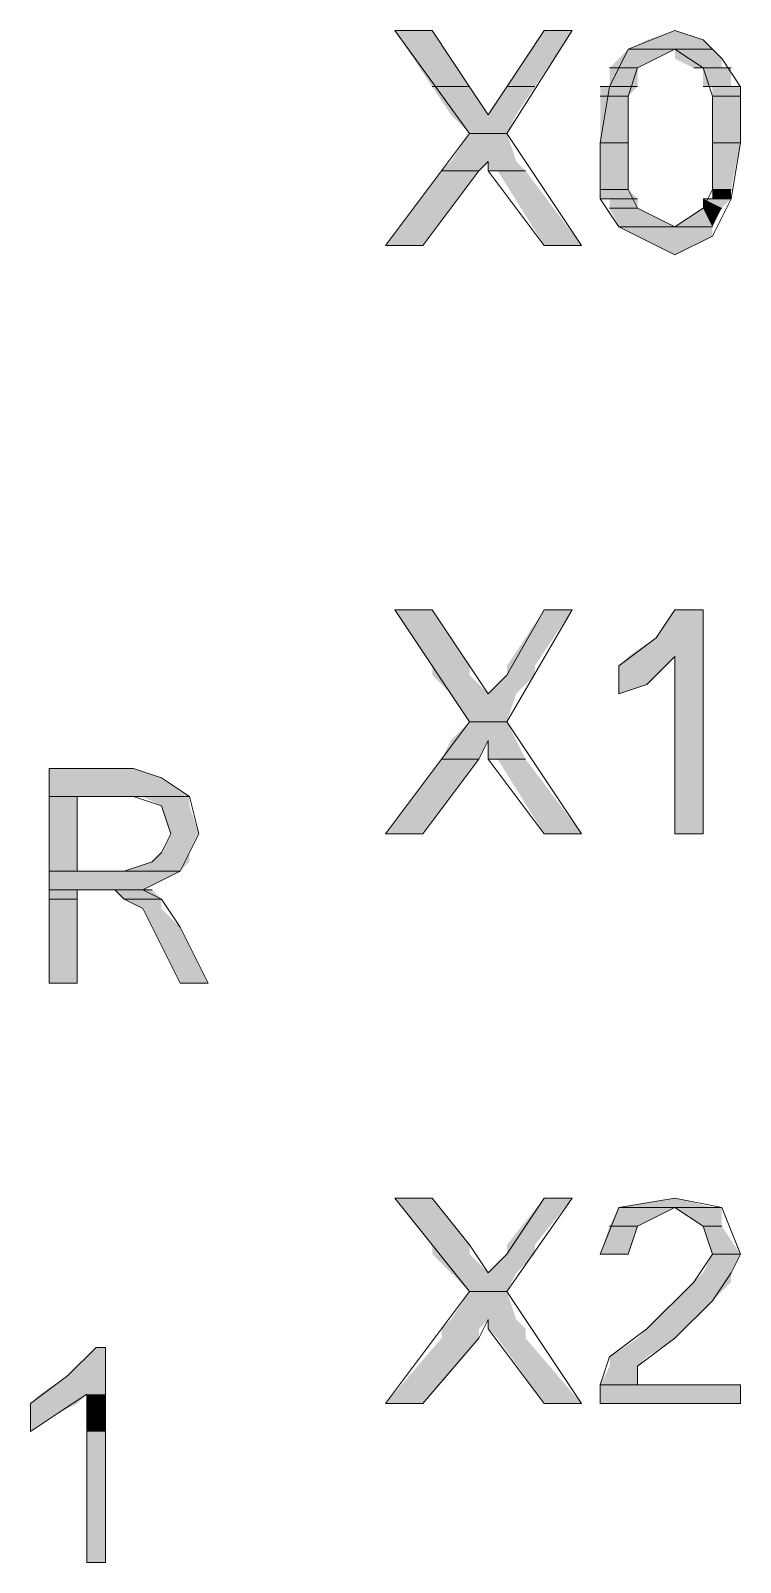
# Model space of a CAD drawing. Header units: millimetres. Extents: x 41 to 1635, y 11 to 1528.
# Drawn here: x 959.05 to 963.35, y 1180.28 to 1189.57 of the extents above; entities that cross this region are included whole.
import ezdxf

# ---------------------------------------------------------------- set-up
doc = ezdxf.new("R2010")
doc.units = ezdxf.units.MM
doc.header["$LTSCALE"] = 8
for name, color, linetype in [('Layer1', 3, 'CONTINUOUS'), ('PDF_Geometry', 7, 'CONTINUOUS'), ('PDF_Solid Fills', 7, 'CONTINUOUS')]:
    doc.layers.add(name, color=color, linetype=linetype)

# ---------------------------------------------------------------- blocks, each defined once
blk = doc.blocks.new('28SS211R')
at = {"layer": 'PDF_Geometry', "lineweight": 9}
for points in [[(8.8442, -10.0126), (9.1841, -9.5594), (9.2408, -9.5028), (9.2408, -9.5594), (9.5807, -10.0126), (9.8073, -10.0126), (9.3541, -9.3328), (9.7507, -8.7097), (9.5807, -8.7097), (9.3541, -9.0496), (9.2408, -9.2195), (9.1275, -9.0496), (8.9009, -8.7097), (8.6743, -8.7097), (9.1275, -9.3328), (8.6176, -10.0126)], [(8.6743, -8.7096), (8.9009, -8.7096)], [(9.5807, -8.7096), (9.7506, -8.7096)], [(10.0339, -9.8993), (10.3738, -10.0693), (10.6004, -9.956), (10.7137, -9.7294), (10.7704, -9.3895), (10.7704, -9.0496), (10.6571, -8.8796), (10.5438, -8.7663), (10.3738, -8.7097), (10.0906, -8.823), (9.9773, -9.0496), (9.9206, -9.3895), (9.9206, -9.7294)], [(10.0906, -8.8229), (10.6004, -8.8229)], [(10.0906, -8.8229), (10.6004, -8.8229)], [(10.1472, -8.9362), (10.3738, -8.8229), (10.5438, -8.9362), (10.6004, -9.1062), (10.6004, -9.3895), (10.6004, -9.6727), (10.5438, -9.786), (10.3738, -9.8993), (10.1472, -9.786), (10.0906, -9.6727), (10.0906, -9.3895), (10.0906, -9.1062)], [(9.9772, -8.9362), (10.1472, -8.9362)], [(9.9772, -8.9362), (10.1472, -8.9362)], [(10.4871, -8.9362), (10.7137, -8.9362)], [(10.4871, -8.9362), (10.7137, -8.9362)], [(8.9009, -9.0495), (9.1275, -9.0495)], [(8.9009, -9.0495), (9.1275, -9.0495)], [(9.3541, -9.0495), (9.524, -9.0495)], [(9.3541, -9.0495), (9.524, -9.0495)], [(9.9772, -9.0495), (9.9206, -9.0495), (10.1472, -9.0495)], [(9.9772, -9.0495), (10.1472, -9.0495)], [(10.5438, -9.0495), (10.7704, -9.0495)], [(10.5438, -9.0495), (10.7704, -9.0495)], [(9.9206, -9.1062), (10.0906, -9.1062)], [(9.9206, -9.1062), (10.0906, -9.1062)], [(10.6004, -9.1062), (10.7704, -9.1062)], [(10.6004, -9.1062), (10.7704, -9.1062)], [(9.1275, -9.3328), (9.3541, -9.3328)], [(9.1275, -9.3328), (9.3541, -9.3328)], [(9.9206, -9.3894), (10.0906, -9.3894)], [(9.9206, -9.3894), (10.0906, -9.3894)], [(10.6004, -9.3894), (10.7704, -9.3894)], [(10.6004, -9.3894), (10.7704, -9.3894)], [(8.9575, -9.5594), (9.1841, -9.5594)], [(8.9575, -9.5594), (9.1841, -9.5594)], [(9.2408, -9.5594), (9.4674, -9.5594)], [(9.2408, -9.5594), (9.4674, -9.5594)], [(9.9206, -9.6727), (10.0906, -9.6727)], [(9.9206, -9.6727), (10.0906, -9.6727)], [(9.9206, -9.7293), (10.1472, -9.7293)], [(9.9206, -9.7293), (10.1472, -9.7293)], [(10.6004, -9.7293), (10.5438, -9.7293), (10.7137, -9.7293)], [(10.6004, -9.6727), (10.7137, -9.6727)], [(10.6004, -9.6727), (10.7137, -9.6727)], [(10.6004, -9.7293), (10.7137, -9.7293)], [(9.9772, -9.786), (10.1472, -9.786)], [(9.9772, -9.786), (10.1472, -9.786)], [(10.5438, -9.786), (10.6571, -9.786)], [(10.5438, -9.786), (10.6571, -9.786)], [(10.0339, -9.8993), (10.3738, -9.8993)], [(10.0339, -9.8993), (10.3738, -9.8993)], [(10.3738, -9.8993), (10.6004, -9.8993)], [(10.3738, -9.8993), (10.6004, -9.8993)], [(8.6176, -10.0126), (8.8442, -10.0126)], [(9.5807, -10.0126), (9.8073, -10.0126)], [(8.8442, -13.5816), (9.1841, -13.1284), (9.2408, -13.0151), (9.2408, -13.1284), (9.5807, -13.5816), (9.8073, -13.5816), (9.3541, -12.9018), (9.7507, -12.222), (9.5807, -12.222), (9.3541, -12.6186), (9.2408, -12.7319), (9.1275, -12.5619), (8.9009, -12.222), (8.6743, -12.222), (9.1275, -12.9018), (8.6176, -13.5816)], [(8.6743, -12.222), (8.9009, -12.222)], [(9.5807, -12.222), (9.7506, -12.222)], [(10.5438, -12.222), (10.3738, -12.222), (10.2605, -12.392), (10.0339, -12.5619), (10.0339, -12.7319), (10.2039, -12.6752), (10.3738, -12.5053), (10.3738, -13.5816), (10.5438, -13.5816)], [(10.3738, -12.222), (10.5438, -12.222)], [(9.1275, -12.9018), (9.3541, -12.9018)], [(9.1275, -12.9018), (9.3541, -12.9018)], [(6.5782, -13.1851), (7.088, -13.1851)], [(6.7481, -14.4881), (6.7481, -13.9216), (6.8614, -13.9216), (6.9747, -13.9216), (7.0314, -13.9782), (7.1447, -14.0349), (7.258, -14.2615), (7.3713, -14.4881), (7.5412, -14.4881), (7.3713, -14.1482), (7.258, -13.9782), (7.1447, -13.9216), (7.3713, -13.8083), (7.4846, -13.5817), (7.4279, -13.355), (7.258, -13.2417), (7.088, -13.1851), (6.5782, -13.1851), (6.5782, -14.4881)], [(8.9575, -13.1284), (9.1841, -13.1284)], [(8.9575, -13.1284), (9.1841, -13.1284)], [(9.2408, -13.1284), (9.4674, -13.1284)], [(9.2408, -13.1284), (9.4674, -13.1284)], [(6.5782, -13.355), (6.7481, -13.355)], [(6.5782, -13.355), (6.7481, -13.355)], [(6.7481, -13.355), (7.088, -13.355)], [(6.7481, -13.355), (7.088, -13.355), (7.258, -13.4117), (7.3146, -13.5816), (7.258, -13.6949), (7.2013, -13.7516), (7.0314, -13.8082), (6.7481, -13.8082)], [(7.088, -13.355), (7.4279, -13.355)], [(7.088, -13.355), (7.4279, -13.355)], [(8.6176, -13.5816), (8.8442, -13.5816)], [(9.5807, -13.5816), (9.8073, -13.5816)], [(10.3738, -13.5816), (10.5438, -13.5816)], [(6.5782, -13.8082), (7.3713, -13.8082)], [(6.5782, -13.8082), (7.3713, -13.8082)], [(6.7481, -13.8082), (7.0314, -13.8082)], [(6.5782, -13.9215), (7.1447, -13.9215)], [(6.5782, -13.9215), (7.1447, -13.9215)], [(6.5782, -13.9215), (6.7481, -13.9215)], [(6.5782, -13.9215), (6.7481, -13.9215)], [(6.7481, -13.9215), (6.8614, -13.9215)], [(6.8614, -13.9215), (7.2013, -13.9215)], [(6.8614, -13.9215), (7.2013, -13.9215)], [(6.5782, -13.9782), (6.7481, -13.9782)], [(6.5782, -13.9782), (6.7481, -13.9782)], [(7.0314, -13.9782), (7.258, -13.9782)], [(7.0314, -13.9782), (7.258, -13.9782)], [(6.5782, -14.4881), (6.7481, -14.4881)], [(7.3713, -14.4881), (7.5413, -14.4881)], [(8.8442, -17.0373), (9.1841, -16.6408), (9.2408, -16.5275), (9.2408, -16.5841), (9.5807, -17.0373), (9.8073, -17.0373), (9.3541, -16.3575), (9.7507, -15.791), (9.5807, -15.791), (9.3541, -16.1309), (9.2408, -16.2442), (9.1275, -16.0743), (8.9009, -15.791), (8.6743, -15.791), (9.1275, -16.3575), (8.6176, -17.0373)], [(8.6743, -15.7911), (8.9009, -15.7911)], [(9.5807, -15.7911), (9.7506, -15.7911)], [(10.1472, -16.924), (10.1472, -16.8107), (10.3738, -16.6408), (10.6004, -16.4142), (10.7137, -16.2442), (10.7704, -16.1309), (10.6571, -15.8477), (10.3738, -15.791), (10.0339, -15.8477), (9.9206, -16.1309), (10.0906, -16.1309), (10.1472, -15.961), (10.3738, -15.8477), (10.5438, -15.961), (10.6004, -16.1309), (10.4871, -16.3009), (10.2039, -16.5841), (9.9773, -16.7541), (9.9206, -16.924), (9.9206, -17.0373), (10.7704, -17.0373), (10.7704, -16.924)], [(10.0339, -15.8477), (10.6571, -15.8477)], [(10.0339, -15.8477), (10.6571, -15.8477)], [(10.0339, -15.8477), (10.6571, -15.8477)], [(10.0339, -15.8477), (10.6571, -15.8477)], [(9.9772, -15.961), (10.1472, -15.961)], [(9.9772, -15.961), (10.1472, -15.961)], [(10.5438, -15.961), (10.6571, -15.961)], [(10.5438, -15.961), (10.6571, -15.961)], [(9.9206, -16.131), (10.0906, -16.131)], [(9.9206, -16.131), (10.0906, -16.131)], [(9.9206, -16.131), (10.0906, -16.131)], [(9.9206, -16.131), (10.0906, -16.131)], [(9.9206, -16.131), (10.0906, -16.131)], [(10.6004, -16.131), (10.7704, -16.131)], [(10.6004, -16.131), (10.7704, -16.131)], [(10.6004, -16.131), (10.7704, -16.131)], [(10.6004, -16.131), (10.7704, -16.131)], [(10.6004, -16.131), (10.7704, -16.131)], [(10.6004, -16.131), (10.7704, -16.131)], [(9.1275, -16.3575), (9.3541, -16.3575)], [(9.1275, -16.3575), (9.3541, -16.3575)], [(6.9181, -16.6974), (6.8614, -16.6974), (6.6915, -16.8674), (6.4649, -17.0373), (6.4649, -17.2073), (6.6348, -17.094), (6.8048, -16.9807), (6.8048, -18.0004), (6.9181, -18.0004)], [(6.8614, -16.6974), (6.9181, -16.6974)], [(9.9206, -16.924), (10.7704, -16.924)], [(9.9206, -16.924), (10.7704, -16.924)], [(10.1472, -16.924), (10.7704, -16.924)], [(8.6176, -17.0373), (8.8442, -17.0373)], [(9.5807, -17.0373), (9.8073, -17.0373)], [(9.9206, -17.0373), (10.7704, -17.0373)], [(6.8048, -18.0004), (6.9181, -18.0004)]]:
    blk.add_lwpolyline(points, close=True, dxfattribs=at)
at = {"layer": 'PDF_Solid Fills', "lineweight": 9, "transparency": 33554559}
for points in [[(8.6743, -8.7096), (8.9009, -9.0496), (9.1275, -9.0496)], [(8.6743, -8.7096), (8.9009, -8.7096), (9.1275, -9.0496)], [(9.5807, -8.7096), (9.3541, -9.0496), (9.524, -9.0496)], [(9.5807, -8.7096), (9.7506, -8.7096), (9.524, -9.0496)], [(10.3738, -8.7096), (10.2039, -8.7663), (10.5438, -8.7663)], [(10.0906, -8.8229), (10.0339, -8.8796), (10.2605, -8.8796)], [(10.2039, -8.7663), (10.0906, -8.8229), (10.6004, -8.8229)], [(10.0906, -8.8229), (10.3738, -8.8229), (10.2605, -8.8796)], [(10.2039, -8.7663), (10.5438, -8.7663), (10.6004, -8.8229)], [(10.3738, -8.8229), (10.3738, -8.8796), (10.6571, -8.8796)], [(10.3738, -8.8229), (10.6004, -8.8229), (10.6571, -8.8796)], [(10.0339, -8.8796), (9.9773, -8.9362), (10.1472, -8.9362)], [(10.0339, -8.8796), (10.2605, -8.8796), (10.1472, -8.9362)], [(10.3738, -8.8796), (10.4871, -8.9362), (10.6571, -8.9362)], [(10.3738, -8.8796), (10.6571, -8.8796), (10.6571, -8.9362)], [(9.9772, -8.9362), (9.9772, -9.0495), (10.1472, -9.0495)], [(9.9772, -8.9362), (10.1472, -8.9362), (10.1472, -9.0495)], [(10.5438, -8.9362), (10.5438, -9.0495), (10.7137, -9.0495)], [(10.5438, -8.9362), (10.7137, -8.9362), (10.7137, -9.0495)], [(8.9009, -9.0495), (9.0142, -9.2195), (9.2408, -9.2195)], [(8.9009, -9.0495), (9.1275, -9.0495), (9.2408, -9.2195)], [(9.3541, -9.0495), (9.2408, -9.2195), (9.4107, -9.2195)], [(9.3541, -9.0495), (9.524, -9.0495), (9.4107, -9.2195)], [(9.9206, -9.0495), (9.9206, -9.1062), (10.0906, -9.1062)], [(9.9206, -9.0495), (10.1472, -9.0495), (10.0906, -9.1062)], [(10.6004, -9.0495), (10.6004, -9.1062), (10.7704, -9.1062)], [(10.6004, -9.0495), (10.7704, -9.0495), (10.7704, -9.1062)], [(9.9206, -9.1062), (9.9206, -9.3894), (10.0906, -9.3894)], [(9.9206, -9.1062), (10.0906, -9.1062), (10.0906, -9.3894)], [(10.6004, -9.1062), (10.6004, -9.3894), (10.7704, -9.3894)], [(10.6004, -9.1062), (10.7704, -9.1062), (10.7704, -9.3894)], [(9.0142, -9.2195), (9.1275, -9.3328), (9.3541, -9.3328)], [(9.0142, -9.2195), (9.4107, -9.2195), (9.3541, -9.3328)], [(9.1275, -9.3328), (9.0142, -9.5027), (9.4107, -9.5027)], [(9.1275, -9.3328), (9.3541, -9.3328), (9.4107, -9.5027)], [(9.9206, -9.3894), (9.9206, -9.6727), (10.0906, -9.6727)], [(9.9206, -9.3894), (10.0906, -9.3894), (10.0906, -9.6727)], [(10.6004, -9.3894), (10.6004, -9.6727), (10.7137, -9.6727)], [(10.6004, -9.3894), (10.7704, -9.3894), (10.7137, -9.6727)], [(8.9575, -9.5594), (8.6176, -10.0126), (8.8442, -10.0126)], [(8.9575, -9.5594), (9.1841, -9.5594), (8.8442, -10.0126)], [(9.0142, -9.5027), (8.9575, -9.5594), (9.1841, -9.5594)], [(9.0142, -9.5027), (9.2408, -9.5027), (9.1841, -9.5594)], [(9.2408, -9.5027), (9.2408, -9.5594), (9.4674, -9.5594)], [(9.2408, -9.5027), (9.4107, -9.5027), (9.4674, -9.5594)], [(9.2974, -9.5594), (9.5807, -10.0126), (9.8073, -10.0126)], [(9.2974, -9.5594), (9.4674, -9.5594), (9.8073, -10.0126)], [(9.9206, -9.6727), (9.9206, -9.7293), (10.1472, -9.7293)], [(9.9206, -9.6727), (10.0906, -9.6727), (10.1472, -9.7293)], [(9.9772, -9.7293), (9.9772, -9.786), (10.1472, -9.786)], [(9.9772, -9.7293), (10.1472, -9.7293), (10.1472, -9.786)], [(10.5438, -9.7293), (10.5438, -9.786), (10.6571, -9.786)], [(10.5438, -9.7293), (10.7137, -9.7293), (10.6571, -9.786)], [(10.6004, -9.6727), (10.6004, -9.7293), (10.7137, -9.7293)], [(10.6004, -9.6727), (10.7137, -9.6727), (10.7137, -9.7293)], [(9.9772, -9.786), (10.0339, -9.8993), (10.3738, -9.8993)], [(9.9772, -9.786), (10.1472, -9.786), (10.3738, -9.8993)], [(10.5438, -9.786), (10.3738, -9.8993), (10.6004, -9.8993)], [(10.5438, -9.786), (10.6571, -9.786), (10.6004, -9.8993)], [(10.0339, -9.8993), (10.1472, -9.956), (10.6004, -9.956)], [(10.0339, -9.8993), (10.6004, -9.8993), (10.6004, -9.956)], [(10.1472, -9.9559), (10.6004, -9.9559), (10.3738, -10.0692)], [(8.6743, -12.222), (8.9009, -12.5619), (9.1275, -12.5619)], [(8.6743, -12.222), (8.9009, -12.222), (9.1275, -12.5619)], [(9.5807, -12.222), (9.3541, -12.5619), (9.524, -12.5619)], [(9.5807, -12.222), (9.7506, -12.222), (9.524, -12.5619)], [(10.3738, -12.222), (10.2605, -12.392), (10.5438, -12.392)], [(10.3738, -12.222), (10.5438, -12.222), (10.5438, -12.392)], [(10.2605, -12.3919), (10.0906, -12.5052), (10.5438, -12.5052)], [(10.2605, -12.3919), (10.5438, -12.3919), (10.5438, -12.5052)], [(10.0906, -12.5052), (10.0339, -12.5619), (10.3172, -12.5619)], [(10.0906, -12.5052), (10.3738, -12.5052), (10.3172, -12.5619)], [(10.3738, -12.5052), (10.3738, -12.5619), (10.5438, -12.5619)], [(10.3738, -12.5052), (10.5438, -12.5052), (10.5438, -12.5619)], [(8.9009, -12.5619), (8.9009, -12.6185), (9.1275, -12.6185)], [(8.9009, -12.5619), (9.1275, -12.5619), (9.1275, -12.6185)], [(8.9009, -12.6186), (9.0142, -12.7319), (9.2408, -12.7319)], [(8.9009, -12.6186), (9.1275, -12.6186), (9.2408, -12.7319)], [(9.3541, -12.6186), (9.2408, -12.7319), (9.4107, -12.7319)], [(9.3541, -12.5619), (9.3541, -12.6185), (9.524, -12.6185)], [(9.3541, -12.5619), (9.524, -12.5619), (9.524, -12.6185)], [(9.3541, -12.6186), (9.524, -12.6186), (9.4107, -12.7319)], [(10.0339, -12.5619), (10.0339, -12.6752), (10.2039, -12.6752)], [(10.0339, -12.5619), (10.3172, -12.5619), (10.2039, -12.6752)], [(10.3738, -12.5619), (10.3738, -12.6752), (10.5438, -12.6752)], [(10.3738, -12.5619), (10.5438, -12.5619), (10.5438, -12.6752)], [(10.0339, -12.6752), (10.2039, -12.6752), (10.0339, -12.7318)], [(10.3738, -12.6752), (10.3738, -12.7318), (10.5438, -12.7318)], [(10.3738, -12.6752), (10.5438, -12.6752), (10.5438, -12.7318)], [(9.0142, -12.7319), (9.1275, -12.9019), (9.3541, -12.9019)], [(9.0142, -12.7319), (9.4107, -12.7319), (9.3541, -12.9019)], [(10.3738, -12.7319), (10.3738, -13.5817), (10.5438, -13.5817)], [(10.3738, -12.7319), (10.5438, -12.7319), (10.5438, -13.5817)], [(9.1275, -12.9018), (9.0142, -13.0151), (9.4107, -13.0151)], [(9.1275, -12.9018), (9.3541, -12.9018), (9.4107, -13.0151)], [(9.0142, -13.0151), (8.9575, -13.1284), (9.1841, -13.1284)], [(9.0142, -13.0151), (9.2408, -13.0151), (9.1841, -13.1284)], [(9.2408, -13.0151), (9.2408, -13.1284), (9.4674, -13.1284)], [(9.2408, -13.0151), (9.4107, -13.0151), (9.4674, -13.1284)], [(6.5782, -13.1851), (6.5782, -13.2417), (7.258, -13.2417)], [(6.5782, -13.1851), (7.088, -13.1851), (7.258, -13.2417)], [(8.9575, -13.1284), (8.6176, -13.5817), (8.8442, -13.5817)], [(8.9575, -13.1284), (9.1841, -13.1284), (8.8442, -13.5817)], [(9.2974, -13.1284), (9.5807, -13.5817), (9.8073, -13.5817)], [(9.2974, -13.1284), (9.4674, -13.1284), (9.8073, -13.5817)], [(6.5782, -13.2417), (6.5782, -13.355), (7.4279, -13.355)], [(6.5782, -13.2417), (7.258, -13.2417), (7.4279, -13.355)], [(6.5782, -13.355), (6.5782, -13.4117), (6.7481, -13.4117)], [(6.5782, -13.355), (6.7481, -13.355), (6.7481, -13.4117)], [(7.1447, -13.355), (7.258, -13.4117), (7.4279, -13.4117)], [(7.1447, -13.355), (7.4279, -13.355), (7.4279, -13.4117)], [(6.5782, -13.4117), (6.5782, -13.5816), (6.7481, -13.5816)], [(6.5782, -13.4117), (6.7481, -13.4117), (6.7481, -13.5816)], [(7.258, -13.4117), (7.3147, -13.5816), (7.4846, -13.5816)], [(7.258, -13.4117), (7.428, -13.4117), (7.4846, -13.5816)], [(6.5782, -13.5816), (6.5782, -13.6949), (6.7481, -13.6949)], [(6.5782, -13.5816), (6.7481, -13.5816), (6.7481, -13.6949)], [(7.3147, -13.5816), (7.258, -13.6949), (7.428, -13.6949)], [(7.3147, -13.5816), (7.4846, -13.5816), (7.428, -13.6949)], [(6.5782, -13.6949), (6.5782, -13.7516), (6.7481, -13.7516)], [(6.5782, -13.6949), (6.7481, -13.6949), (6.7481, -13.7516)], [(7.258, -13.6949), (7.2014, -13.7516), (7.428, -13.7516)], [(7.258, -13.6949), (7.428, -13.6949), (7.428, -13.7516)], [(6.5782, -13.7516), (6.5782, -13.8082), (6.7481, -13.8082)], [(6.5782, -13.7516), (6.7481, -13.7516), (6.7481, -13.8082)], [(6.5782, -13.8082), (6.5782, -13.9215), (7.1447, -13.9215)], [(6.5782, -13.8082), (7.3713, -13.8082), (7.1447, -13.9215)], [(7.2014, -13.7516), (7.0314, -13.8082), (7.3713, -13.8082)], [(7.2014, -13.7516), (7.428, -13.7516), (7.3713, -13.8082)], [(6.5782, -13.9215), (6.5782, -13.9782), (6.7481, -13.9782)], [(6.5782, -13.9215), (6.7481, -13.9215), (6.7481, -13.9782)], [(6.9747, -13.9215), (7.0314, -13.9782), (7.258, -13.9782)], [(6.9747, -13.9215), (7.2013, -13.9215), (7.258, -13.9782)], [(6.5782, -13.9782), (6.5782, -14.0348), (6.7481, -14.0348)], [(6.5782, -13.9782), (6.7481, -13.9782), (6.7481, -14.0348)], [(7.0314, -13.9782), (7.1447, -14.0348), (7.258, -14.0348)], [(7.0314, -13.9782), (7.258, -13.9782), (7.258, -14.0348)], [(6.5782, -14.0349), (6.5782, -14.1482), (6.7481, -14.1482)], [(6.5782, -14.0349), (6.7481, -14.0349), (6.7481, -14.1482)], [(7.1447, -14.0349), (7.2013, -14.1482), (7.3713, -14.1482)], [(7.1447, -14.0349), (7.258, -14.0349), (7.3713, -14.1482)], [(6.5782, -14.1482), (6.5782, -14.2615), (6.7481, -14.2615)], [(6.5782, -14.1482), (6.7481, -14.1482), (6.7481, -14.2615)], [(7.2014, -14.1482), (7.258, -14.2615), (7.428, -14.2615)], [(7.2014, -14.1482), (7.3713, -14.1482), (7.428, -14.2615)], [(6.5782, -14.2615), (6.5782, -14.4881), (6.7481, -14.4881)], [(6.5782, -14.2615), (6.7481, -14.2615), (6.7481, -14.4881)], [(7.258, -14.2615), (7.3713, -14.4881), (7.5413, -14.4881)], [(7.258, -14.2615), (7.428, -14.2615), (7.5413, -14.4881)], [(8.6743, -15.7911), (8.9009, -16.0743), (9.1275, -16.0743)], [(8.6743, -15.7911), (8.9009, -15.7911), (9.1275, -16.0743)], [(9.5807, -15.7911), (9.3541, -16.0743), (9.524, -16.0743)], [(9.5807, -15.7911), (9.7506, -15.7911), (9.524, -16.0743)], [(10.3738, -15.7911), (10.0339, -15.8477), (10.6004, -15.8477)], [(10.0339, -15.8477), (9.9773, -15.961), (10.1472, -15.961)], [(10.0339, -15.8477), (10.3738, -15.8477), (10.1472, -15.961)], [(10.3738, -15.8477), (10.5438, -15.961), (10.6571, -15.961)], [(10.3738, -15.8477), (10.6571, -15.8477), (10.6571, -15.961)], [(9.9772, -15.961), (9.9206, -16.131), (10.0906, -16.131)], [(9.9772, -15.961), (10.1472, -15.961), (10.0906, -16.131)], [(10.5438, -15.961), (10.6004, -16.131), (10.7704, -16.131)], [(10.5438, -15.961), (10.6571, -15.961), (10.7704, -16.131)], [(8.9009, -16.0743), (8.9009, -16.131), (9.1275, -16.131)], [(8.9009, -16.0743), (9.1275, -16.0743), (9.1275, -16.131)], [(8.9009, -16.131), (9.0142, -16.2443), (9.2408, -16.2443)], [(8.9009, -16.131), (9.1275, -16.131), (9.2408, -16.2443)], [(9.3541, -16.131), (9.2408, -16.2443), (9.4107, -16.2443)], [(9.3541, -16.0743), (9.3541, -16.131), (9.524, -16.131)], [(9.3541, -16.0743), (9.524, -16.0743), (9.524, -16.131)], [(9.3541, -16.131), (9.524, -16.131), (9.4107, -16.2443)], [(10.6004, -16.131), (10.5438, -16.2443), (10.7137, -16.2443)], [(10.6004, -16.131), (10.7704, -16.131), (10.7137, -16.2443)], [(9.0142, -16.2442), (9.1275, -16.3576), (9.3541, -16.3576)], [(9.0142, -16.2442), (9.4107, -16.2442), (9.3541, -16.3576)], [(10.5438, -16.2442), (10.4871, -16.3009), (10.7137, -16.3009)], [(10.5438, -16.2442), (10.7137, -16.2442), (10.7137, -16.3009)], [(10.4871, -16.3009), (10.3738, -16.4142), (10.6004, -16.4142)], [(10.4871, -16.3009), (10.7137, -16.3009), (10.6004, -16.4142)], [(9.1275, -16.3575), (9.0142, -16.5275), (9.4107, -16.5275)], [(9.1275, -16.3575), (9.3541, -16.3575), (9.4107, -16.5275)], [(10.3738, -16.4142), (10.2039, -16.5841), (10.4305, -16.5841)], [(10.3738, -16.4142), (10.6004, -16.4142), (10.4305, -16.5841)], [(9.0142, -16.5275), (8.9575, -16.5841), (9.1841, -16.5841)], [(9.0142, -16.5275), (9.2408, -16.5275), (9.1841, -16.5841)], [(9.2408, -16.5275), (9.2408, -16.5841), (9.4674, -16.5841)], [(9.2408, -16.5275), (9.4107, -16.5275), (9.4674, -16.5841)], [(8.9575, -16.5841), (8.9575, -16.6408), (9.1841, -16.6408)], [(8.9575, -16.5841), (9.1841, -16.5841), (9.1841, -16.6408)], [(9.2408, -16.5841), (9.2974, -16.6408), (9.4674, -16.6408)], [(9.2408, -16.5841), (9.4674, -16.5841), (9.4674, -16.6408)], [(10.2039, -16.5841), (10.1472, -16.6408), (10.3738, -16.6408)], [(10.2039, -16.5841), (10.4305, -16.5841), (10.3738, -16.6408)], [(6.8614, -16.6974), (6.6915, -16.8674), (6.9181, -16.8674)], [(6.8614, -16.6974), (6.9181, -16.6974), (6.9181, -16.8674)], [(8.9575, -16.6408), (8.6176, -17.0374), (8.8442, -17.0374)], [(8.9575, -16.6408), (9.1841, -16.6408), (8.8442, -17.0374)], [(9.2974, -16.6408), (9.5807, -17.0374), (9.8073, -17.0374)], [(9.2974, -16.6408), (9.4674, -16.6408), (9.8073, -17.0374)], [(10.1472, -16.6408), (9.9773, -16.7541), (10.2039, -16.7541)], [(10.1472, -16.6408), (10.3738, -16.6408), (10.2039, -16.7541)], [(9.9772, -16.8107), (9.9206, -16.924), (10.1472, -16.924)], [(9.9772, -16.7541), (9.9772, -16.8107), (10.1472, -16.8107)], [(9.9772, -16.7541), (10.2039, -16.7541), (10.1472, -16.8107)], [(9.9772, -16.8107), (10.1472, -16.8107), (10.1472, -16.924)], [(6.6915, -16.8674), (6.5215, -16.9807), (6.9181, -16.9807)], [(6.6915, -16.8674), (6.9181, -16.8674), (6.9181, -16.9807)], [(6.5215, -16.9807), (6.4649, -17.0374), (6.7481, -17.0374)], [(6.5215, -16.9807), (6.8048, -16.9807), (6.7481, -17.0374)], [(6.8048, -16.9807), (6.8048, -17.0374), (6.9181, -17.0374)], [(6.8048, -16.9807), (6.9181, -16.9807), (6.9181, -17.0374)], [(9.9206, -16.924), (9.9206, -17.0373), (10.7704, -17.0373)], [(9.9206, -16.924), (10.7704, -16.924), (10.7704, -17.0373)], [(6.4649, -17.0373), (6.4649, -17.094), (6.6348, -17.094)], [(6.4649, -17.0373), (6.7481, -17.0373), (6.6348, -17.094)], [(6.4649, -17.094), (6.6348, -17.094), (6.4649, -17.2073)], [(6.8048, -17.0373), (6.8048, -17.094), (6.9181, -17.094)], [(6.8048, -17.0373), (6.9181, -17.0373), (6.9181, -17.094)], [(6.8048, -17.094), (6.8048, -17.2073), (6.9181, -17.2073)], [(6.8048, -17.094), (6.9181, -17.094), (6.9181, -17.2073)], [(6.8048, -17.2073), (6.8048, -18.0005), (6.9181, -18.0005)], [(6.8048, -17.2073), (6.9181, -17.2073), (6.9181, -18.0005)]]:
    blk.add_solid(points, dxfattribs=at)

msp = doc.modelspace()

# ---------------------------------------------------------------- block references
at = {"layer": 'Layer1'}
msp.add_blockref('28SS211R', (952.5833, 1198.284), dxfattribs=at)

doc.saveas('drawing.dxf')
